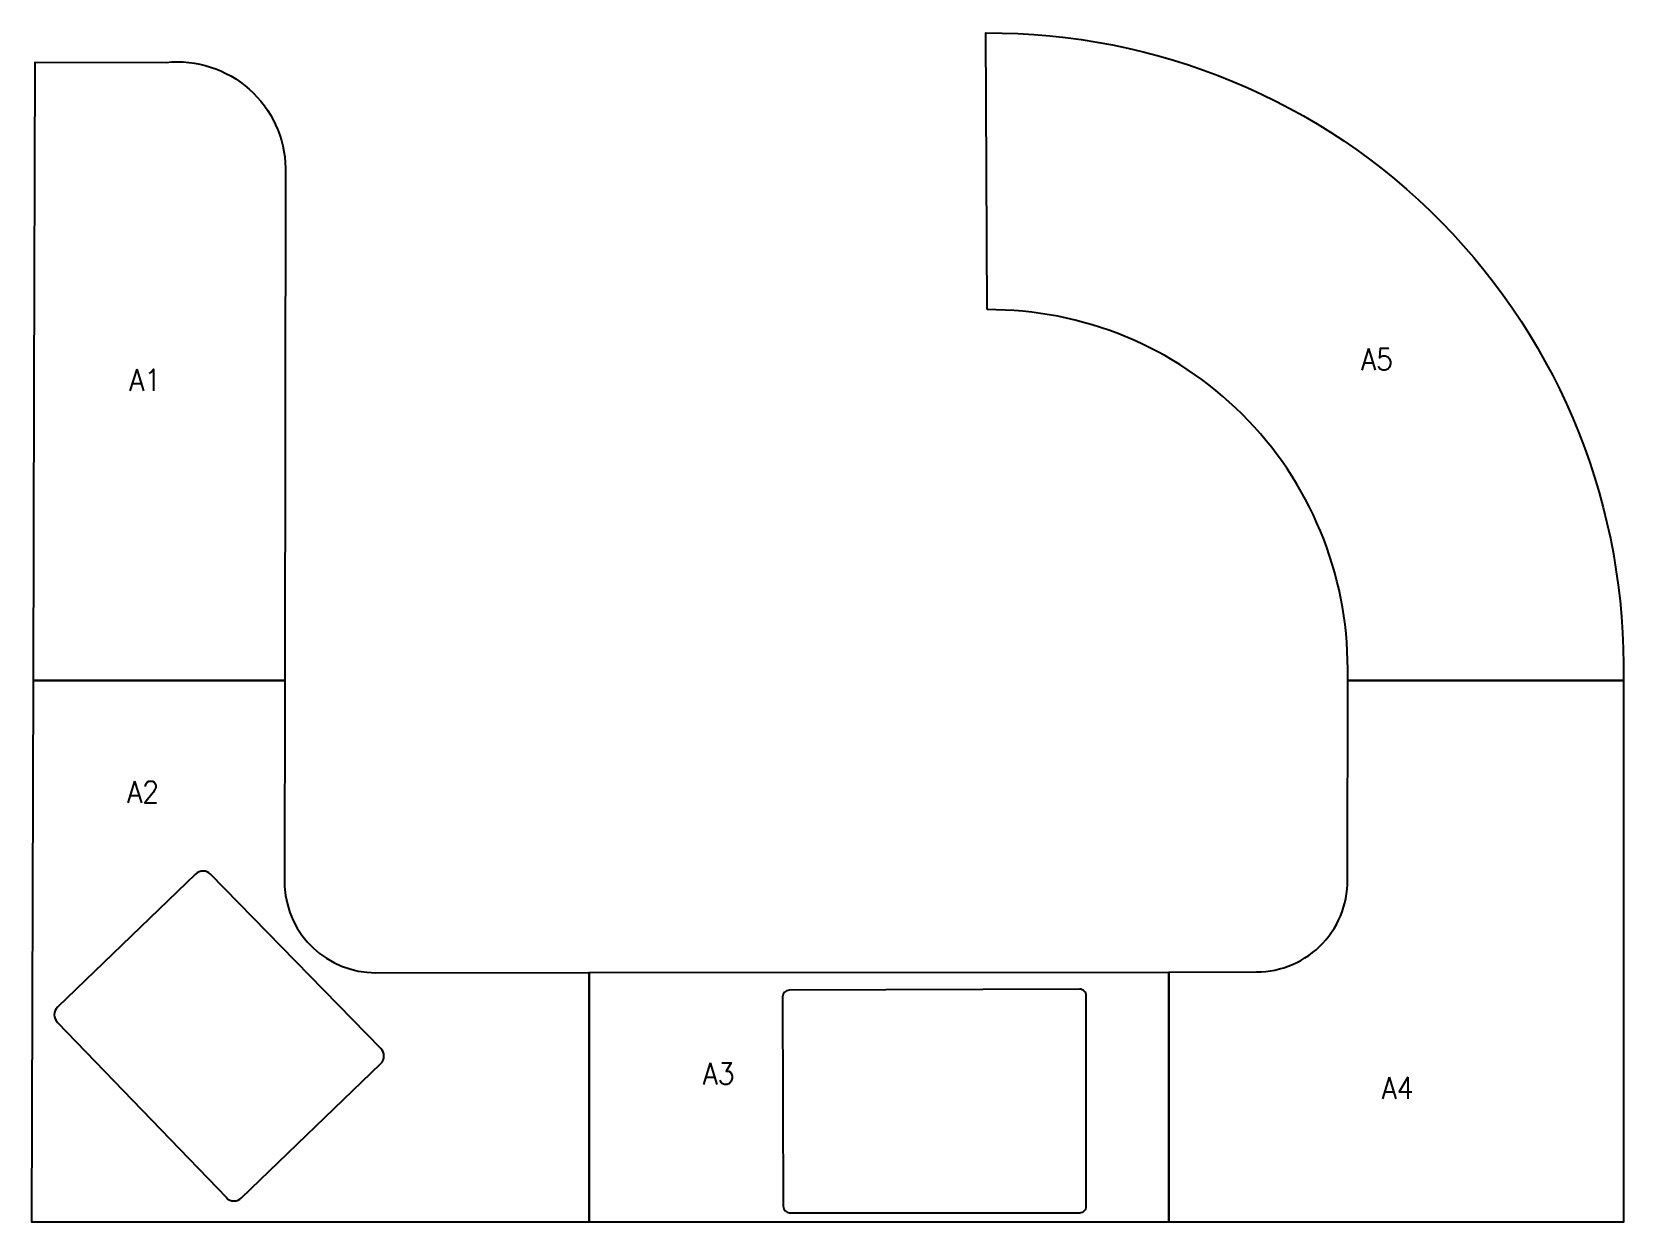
# Model space of a CAD drawing. Header units: millimetres. Extents: x -2525 to 1167, y -2563 to 191.
import ezdxf

# ---------------------------------------------------------------- set-up
doc = ezdxf.new("R2010")
doc.units = ezdxf.units.MM
doc.layers.get('0').update_dxf_attribs({"lineweight": 25})
doc.styles.get("Standard").update_dxf_attribs({"font": 'standard'})

msp = doc.modelspace()

# ---------------------------------------------------------------- linework, layer by layer
at = {"extrusion": (0, 0, -1)}
for points in [[(313.7, -451.4), (316.6, 188.9, 0.422417), (-1158.5, -1309.5), (-520.6, -1309.5), (-520.6, -1283.2, -0.416281), (313.7, -451.4)], [(2521.2, -1309.5), (2519.3, -636.4), (2517.2, 121.6), (2213.6, 120.9, 0.439555), (1937.8, -124.1), (1939.3, -1309.5), (2521.2, -1309.5)]]:
    msp.add_lwpolyline(points, format="xyb", dxfattribs=at)
for points in [[(-1235.1, -1985.5), (-1235.1, -2562.9), (-2524.7, -2562.9), (-2521.2, -1309.5), (-1939.3, -1309.5), (-1939.9, -1786.6, 0.397497), (-1728.4, -1985.9), (-1235.1, -1985.5)], [(520.6, -1309.5), (1158.5, -1309.5), (1158.6, -2562.9), (106.4, -2562.9), (106.4, -1984.3), (309.3, -1984.1, 0.432385), (519.7, -1760), (520.6, -1309.5)], [(-1717.6, -2196.5, 0.416022), (-1717.1, -2161), (-2111, -1758, 0.412403), (-2146.3, -1757.5), (-2465.2, -2065.4, 0.414031), (-2465.8, -2100.7), (-2074.7, -2506.4, 0.4144), (-2039.3, -2507), (-2039.3, -2507), (-1717.6, -2196.5)], [(-84.7, -2039, 0.415311), (-99.8, -2024), (-772.3, -2026.5, 0.413877), (-787.3, -2041.5), (-786, -2526.4, 0.413454), (-771, -2541.4), (-99.7, -2541.4, 0.414214), (-84.7, -2526.4), (-84.7, -2526.4), (-84.7, -2039)]]:
    msp.add_lwpolyline(points, format="xyb")
msp.add_lwpolyline([(106.4, -1984.3), (106.4, -2562.9), (-1235.1, -2562.9), (-1235.1, -1985.5), (106.4, -1984.3)])

# ---------------------------------------------------------------- texts
at = {"char_height": 50, "attachment_point": 1}
for s, insert, width in [('\\W-1;A5', (551, -541.4), 72.222), ('\\W-1;A1', (-2299.7, -589.3), 61.111), ('\\W-1;A2', (-2304.5, -1542.7), 72.222), ('\\W-1;A3', (-972.6, -2194.3), 72.222), ('\\W-1;A4', (598.9, -2227.8), 77.778)]:
    msp.add_mtext(s, dxfattribs=dict(at, insert=insert, width=width))

doc.saveas('drawing.dxf')
